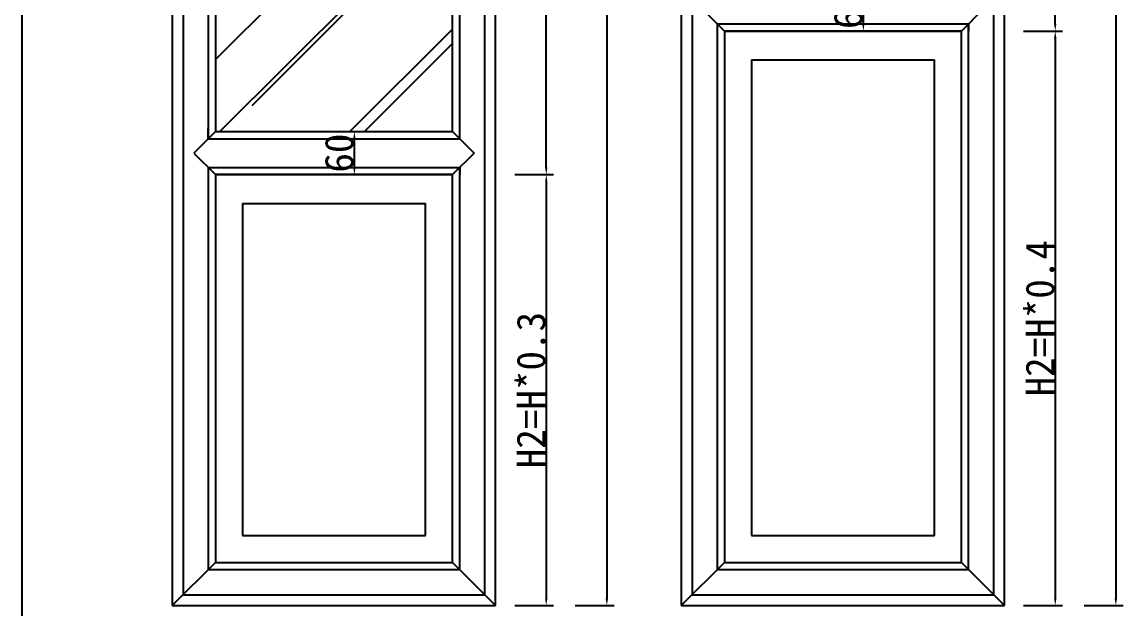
# Model space of a CAD drawing. Header units: millimetres. Extents: x 85186 to 129000, y -77269 to -36327.
# Drawn here: x 96928 to 98463, y -67311 to -66494 of the extents above; entities that cross this region are included whole.
import ezdxf

# ---------------------------------------------------------------- set-up
doc = ezdxf.new("R2010")
doc.units = ezdxf.units.MM
doc.styles.get("Standard").update_dxf_attribs({"font": 'SimSun.ttf'})
doc.styles.add('ZB_宋体', font='SimSun.ttf')
doc.dimstyles.new('客来福标注小', dxfattribs={"dimscale": 20, "dimtxt": 2, "dimasz": 0.5, "dimexe": 0.5, "dimexo": 0, "dimgap": 0.05, "dimtad": 1, "dimdec": 0, "dimzin": 0, "dimdsep": 46, "dimtxsty": 'Standard', "dimcen": 0, "dimclrd": 256, "dimclre": 256, "dimclrt": 256, "dimadec": 0, "dimazin": 0, "dimtfac": 1, "dimtdec": 0, "dimtofl": 0, "dimtmove": 1, "dimatfit": 3, "dimfxl": 2.2, "dimfxlon": 1, "dimtolj": 1, "dimtzin": 0, "dimarcsym": 0})

# ---------------------------------------------------------------- blocks, each defined once
blk = doc.blocks.new('*D3165')
at = {"lineweight": -2, "transparency": 16777216}
for p, q in [((97346.7, -66646.7), (97400.7, -66646.7)), ((97390.7, -66696.7), (97390.7, -66656.7)), ((97346.7, -66706.7), (97400.7, -66706.7))]:
    blk.add_line(p, q, dxfattribs=at)
at = {"transparency": 16777216}
for points in [[(97389, -66656.7), (97392.3, -66656.7), (97390.7, -66646.7)], [(97389, -66696.7), (97392.3, -66696.7), (97390.7, -66706.7)]]:
    blk.add_solid(points, dxfattribs=at)
at = {"layer": 'Defpoints', "color": 0, "transparency": 16777216}
for p in [(97330.8, -66646.7), (97390.7, -66646.7), (97330.8, -66706.7)]:
    blk.add_point(p, dxfattribs=at)
at = {"transparency": 16777216, "insert": (97369.7, -66676.7), "char_height": 40, "attachment_point": 5, "rotation": 90}
blk.add_mtext('\\A1;60', dxfattribs=at)
blk = doc.blocks.new('*D3166')
at = {"lineweight": -2, "transparency": 16777216}
for p, q in [((98055.2, -66446.7), (98109.2, -66446.7)), ((98099.2, -66496.7), (98099.2, -66456.7)), ((98055.2, -66506.7), (98109.2, -66506.7))]:
    blk.add_line(p, q, dxfattribs=at)
at = {"transparency": 16777216}
for points in [[(98097.5, -66456.7), (98100.8, -66456.7), (98099.2, -66446.7)], [(98097.5, -66496.7), (98100.8, -66496.7), (98099.2, -66506.7)]]:
    blk.add_solid(points, dxfattribs=at)
at = {"layer": 'Defpoints', "color": 0, "transparency": 16777216}
for p in [(98039.3, -66446.7), (98099.2, -66446.7), (98039.3, -66506.7)]:
    blk.add_point(p, dxfattribs=at)
at = {"transparency": 16777216, "insert": (98078.2, -66476.7), "char_height": 40, "attachment_point": 5, "rotation": 90}
blk.add_mtext('\\A1;60', dxfattribs=at)
blk = doc.blocks.new('*D3168')
at = {"lineweight": -2, "transparency": 16777216}
for p, q in [((97698.1, -65306.7), (97752.1, -65306.7)), ((97742.1, -65316.7), (97742.1, -67296.7)), ((97698.1, -67306.7), (97752.1, -67306.7))]:
    blk.add_line(p, q, dxfattribs=at)
at = {"transparency": 16777216}
for points in [[(97740.4, -65316.7), (97743.8, -65316.7), (97742.1, -65306.7)], [(97740.4, -67296.7), (97743.8, -67296.7), (97742.1, -67306.7)]]:
    blk.add_solid(points, dxfattribs=at)
at = {"layer": 'Defpoints', "color": 0, "transparency": 16777216}
for p in [(97631.6, -65306.7), (97631.6, -67306.7), (97742.1, -67306.7)]:
    blk.add_point(p, dxfattribs=at)
at = {"transparency": 16777216, "insert": (97721.1, -66306.7), "char_height": 40, "attachment_point": 5, "rotation": 90, "style": 'ZB_宋体'}
blk.add_mtext('\\A1;H', dxfattribs=at)
blk = doc.blocks.new('*D3169')
at = {"lineweight": -2, "transparency": 16777216}
for p, q in [((97613.8, -66706.7), (97667.8, -66706.7)), ((97657.8, -66716.7), (97657.8, -67296.7)), ((97613.8, -67306.7), (97667.8, -67306.7))]:
    blk.add_line(p, q, dxfattribs=at)
at = {"transparency": 16777216}
for points in [[(97656.1, -66716.7), (97659.4, -66716.7), (97657.8, -66706.7)], [(97656.1, -67296.7), (97659.4, -67296.7), (97657.8, -67306.7)]]:
    blk.add_solid(points, dxfattribs=at)
at = {"layer": 'Defpoints', "color": 0, "transparency": 16777216}
for p in [(97527.2, -66706.7), (97587.2, -67306.7), (97657.8, -67306.7)]:
    blk.add_point(p, dxfattribs=at)
at = {"transparency": 16777216, "insert": (97636.8, -67006.7), "char_height": 40, "attachment_point": 5, "rotation": 90, "style": 'ZB_宋体'}
blk.add_mtext('\\A1;H2=H*0.3', dxfattribs=at)
blk = doc.blocks.new('*D3170')
at = {"lineweight": -2, "transparency": 16777216}
for p, q in [((97613.8, -65306.7), (97667.8, -65306.7)), ((97657.8, -66696.7), (97657.8, -65316.7)), ((97613.8, -66706.7), (97667.8, -66706.7))]:
    blk.add_line(p, q, dxfattribs=at)
at = {"transparency": 16777216}
for points in [[(97656.1, -65316.7), (97659.4, -65316.7), (97657.8, -65306.7)], [(97656.1, -66696.7), (97659.4, -66696.7), (97657.8, -66706.7)]]:
    blk.add_solid(points, dxfattribs=at)
at = {"layer": 'Defpoints', "color": 0, "transparency": 16777216}
for p in [(97527.2, -65306.7), (97657.8, -65306.7), (97527.2, -66706.7)]:
    blk.add_point(p, dxfattribs=at)
at = {"transparency": 16777216, "insert": (97636.8, -66006.7), "char_height": 40, "attachment_point": 5, "rotation": 90, "style": 'ZB_宋体'}
blk.add_mtext('\\A1;H1=H*0.7', dxfattribs=at)
blk = doc.blocks.new('*D3172')
at = {"lineweight": -2, "transparency": 16777216}
for p, q in [((98406.6, -65306.7), (98460.6, -65306.7)), ((98450.6, -65316.7), (98450.6, -67296.7)), ((98406.6, -67306.7), (98460.6, -67306.7))]:
    blk.add_line(p, q, dxfattribs=at)
at = {"transparency": 16777216}
for points in [[(98448.9, -65316.7), (98452.3, -65316.7), (98450.6, -65306.7)], [(98448.9, -67296.7), (98452.3, -67296.7), (98450.6, -67306.7)]]:
    blk.add_solid(points, dxfattribs=at)
at = {"layer": 'Defpoints', "color": 0, "transparency": 16777216}
for p in [(98340.1, -65306.7), (98340.1, -67306.7), (98450.6, -67306.7)]:
    blk.add_point(p, dxfattribs=at)
at = {"transparency": 16777216, "insert": (98429.6, -66306.7), "char_height": 40, "attachment_point": 5, "rotation": 90, "style": 'ZB_宋体'}
blk.add_mtext('\\A1;H', dxfattribs=at)
blk = doc.blocks.new('*D3173')
at = {"lineweight": -2, "transparency": 16777216}
for p, q in [((98322.3, -66506.7), (98376.3, -66506.7)), ((98366.3, -66516.7), (98366.3, -67296.7)), ((98322.3, -67306.7), (98376.3, -67306.7))]:
    blk.add_line(p, q, dxfattribs=at)
at = {"transparency": 16777216}
for points in [[(98364.6, -66516.7), (98367.9, -66516.7), (98366.3, -66506.7)], [(98364.6, -67296.7), (98367.9, -67296.7), (98366.3, -67306.7)]]:
    blk.add_solid(points, dxfattribs=at)
at = {"layer": 'Defpoints', "color": 0, "transparency": 16777216}
for p in [(98235.7, -66506.7), (98295.7, -67306.7), (98366.3, -67306.7)]:
    blk.add_point(p, dxfattribs=at)
at = {"transparency": 16777216, "insert": (98345.3, -66906.7), "char_height": 40, "attachment_point": 5, "rotation": 90, "style": 'ZB_宋体'}
blk.add_mtext('\\A1;H2=H*0.4', dxfattribs=at)
blk = doc.blocks.new('*D3174')
at = {"lineweight": -2, "transparency": 16777216}
for p, q in [((98322.3, -65306.7), (98376.3, -65306.7)), ((98366.3, -66496.7), (98366.3, -65316.7)), ((98322.3, -66506.7), (98376.3, -66506.7))]:
    blk.add_line(p, q, dxfattribs=at)
at = {"transparency": 16777216}
for points in [[(98364.6, -65316.7), (98367.9, -65316.7), (98366.3, -65306.7)], [(98364.6, -66496.7), (98367.9, -66496.7), (98366.3, -66506.7)]]:
    blk.add_solid(points, dxfattribs=at)
at = {"layer": 'Defpoints', "color": 0, "transparency": 16777216}
for p in [(98235.7, -65306.7), (98366.3, -65306.7), (98235.7, -66506.7)]:
    blk.add_point(p, dxfattribs=at)
at = {"transparency": 16777216, "insert": (98345.3, -65906.7), "char_height": 40, "attachment_point": 5, "rotation": 90, "style": 'ZB_宋体'}
blk.add_mtext('\\A1;H1=H*0.6', dxfattribs=at)

msp = doc.modelspace()

# ---------------------------------------------------------------- hatches: boundary and pattern name
h = msp.add_hatch()
h.set_pattern_fill('AR-RROOF', color=4, scale=8, angle=45)
h.set_pattern_definition([(45, (-30099.09, -102747.14), (172.42092, 459.7891), [3048, -406.4, 1016, -203.2]), (45, (-29979.83, -102484.2), (-334.78395, 47.41575), [609.6, -67.056, 1219.2, -152.4]), (45, (-30149.38, -102553.17), (650.88896, 843.42565), [1625.6, -284.48, 812.8, -203.2])])
h.paths.add_polyline_path([(97527.24, -65366.711), (97197.24, -65366.711), (97197.24, -66646.711), (97527.24, -66646.711)])
h.paths.add_polyline_path([(98235.744, -65366.711), (97905.744, -65366.711), (97905.744, -66446.711), (98235.744, -66446.711)])
h.paths.add_polyline_path([(98998.665, -65366.711), (98668.665, -65366.711), (98668.665, -66276.711), (98998.665, -66276.711)])
h.paths.add_polyline_path([(98942.594, -66294.261), (98942.594, -66214.261), (98882.594, -66214.261), (98882.594, -66294.261)], flags=9)

# ---------------------------------------------------------------- linework, layer by layer
for p, q in [((97137.24, -65306.711), (97137.24, -66706.711)), ((97587.24, -66658.591), (97587.24, -65306.711)), ((97845.744, -65306.711), (97845.744, -66506.711)), ((97197.24, -65366.711), (97197.24, -66646.711)), ((97527.24, -66646.711), (97527.24, -65366.711)), ((98295.744, -67306.711), (98295.744, -66458.591)), ((97875.798, -66476.711), (97905.744, -66506.711)), ((98265.69, -66476.711), (98235.744, -66506.711)), ((97845.744, -66506.711), (97845.744, -67306.711)), ((97905.744, -66506.711), (98235.744, -66506.711)), ((97905.744, -66506.711), (97905.744, -66566.711)), ((98235.744, -66506.711), (97905.744, -66506.711)), ((98235.744, -66566.711), (98235.744, -66506.711)), ((97943.239, -66546.828), (97943.239, -67209.216)), ((97943.239, -66546.828), (98198.249, -66546.828)), ((98198.249, -67209.216), (98198.249, -66546.828)), ((97905.744, -66566.711), (97905.744, -67246.711)), ((98235.744, -67246.711), (98235.744, -66566.711)), ((97197.24, -66646.711), (97167.293, -66676.711)), ((97197.24, -66646.711), (97527.24, -66646.711)), ((97527.24, -66646.711), (97557.186, -66676.711)), ((97587.24, -67306.711), (97587.24, -66658.591)), ((97167.293, -66676.711), (97197.24, -66706.711)), ((97557.186, -66676.711), (97527.24, -66706.711)), ((97137.24, -66706.711), (97137.24, -67306.711)), ((97197.24, -66706.711), (97197.24, -66766.711)), ((97527.24, -66706.711), (97197.24, -66706.711)), ((97527.24, -66766.711), (97527.24, -66706.711)), ((97234.735, -66746.828), (97234.735, -67209.216)), ((97234.735, -66746.828), (97489.745, -66746.828)), ((97489.745, -67209.216), (97489.745, -66746.828)), ((97197.24, -66766.711), (97197.24, -67246.711)), ((97527.24, -67246.711), (97527.24, -66766.711)), ((97234.735, -67209.216), (97489.745, -67209.216)), ((97943.239, -67209.216), (98198.249, -67209.216)), ((97197.24, -67246.711), (97527.24, -67246.711)), ((97905.744, -67246.711), (98235.744, -67246.711)), ((97137.24, -67306.711), (97587.24, -67306.711)), ((97845.744, -67306.711), (98295.744, -67306.711))]:
    msp.add_line(p, q)
at = {"color": 250}
for p, q in [((97152.24, -65321.711), (97152.24, -66706.711)), ((97572.24, -66691.711), (97572.24, -65321.711)), ((97187.24, -65356.711), (97187.24, -66656.711)), ((97537.24, -66656.711), (97537.24, -65356.711)), ((97895.744, -66496.693), (97895.744, -66506.711)), ((98245.744, -66496.693), (98245.744, -66506.711)), ((97187.24, -66656.729), (97187.24, -66642.581)), ((97537.24, -66656.729), (97537.24, -66642.581)), ((97187.24, -66656.711), (97537.24, -66656.711)), ((97572.24, -67291.711), (97572.24, -66673.591)), ((97187.24, -66696.693), (97187.24, -66706.711)), ((97187.24, -66696.711), (97537.229, -66696.711)), ((97187.24, -66696.711), (97187.24, -67256.711)), ((97537.24, -67256.711), (97537.24, -66696.693)), ((97537.24, -66696.693), (97537.24, -66706.711)), ((97152.24, -66706.711), (97152.24, -67291.711)), ((97187.24, -67256.711), (97537.24, -67256.711)), ((97152.24, -67291.711), (97572.24, -67291.711))]:
    msp.add_line(p, q, dxfattribs=at)
at = {"color": 252}
for p, q in [((97860.744, -65321.711), (97860.744, -66506.711)), ((98280.744, -67291.711), (98280.744, -66473.591)), ((97895.744, -66496.711), (98245.734, -66496.711)), ((97895.744, -66496.711), (97895.744, -67256.711)), ((98245.744, -67256.711), (98245.744, -66496.693)), ((97860.744, -66506.711), (97860.744, -67291.711)), ((97895.744, -67256.711), (98245.744, -67256.711)), ((97860.744, -67291.711), (98280.744, -67291.711))]:
    msp.add_line(p, q, dxfattribs=at)
at = {"color": 2}
msp.add_line((97197.24, -66706.711), (97527.24, -66706.711), dxfattribs=at)
at = {"color": 0}
msp.add_lwpolyline([(96928.082, -65220.97), (99945.18, -65220.97), (99945.18, -68109.664), (96928.082, -68109.664)], close=True, dxfattribs=at)
at = {"color": 250}
for points in [[(97197.24, -67246.711), (97137.24, -67306.711)], [(97587.24, -67306.711), (97527.24, -67246.711)]]:
    msp.add_lwpolyline(points, dxfattribs=at)
at = {"color": 252}
for points in [[(97905.744, -67246.711), (97845.744, -67306.711)], [(98295.744, -67306.711), (98235.744, -67246.711)]]:
    msp.add_lwpolyline(points, dxfattribs=at)

# ---------------------------------------------------------------- dimensions: what is measured, and where the dimension line sits
at = {"color": 0}
for base, p1, p2, text, picture, middle in [((97657.754, -65306.711), (97527.24, -66706.711), (97527.24, -65306.711), 'H1=H*0.7', '*D3170', (97636.754, -66006.711)), ((97742.107, -67306.711), (97631.627, -65306.711), (97631.627, -67306.711), 'H', '*D3168', (97721.107, -66306.711)), ((98366.258, -65306.711), (98235.744, -66506.711), (98235.744, -65306.711), 'H1=H*0.6', '*D3174', (98345.258, -65906.711)), ((98450.611, -67306.711), (98340.131, -65306.711), (98340.131, -67306.711), 'H', '*D3172', (98429.611, -66306.711)), ((98366.258, -67306.711), (98235.744, -66506.711), (98295.744, -67306.711), 'H2=H*0.4', '*D3173', (98345.258, -66906.711)), ((97657.754, -67306.711), (97527.24, -66706.711), (97587.24, -67306.711), 'H2=H*0.3', '*D3169', (97636.754, -67006.711))]:
    dim = msp.add_linear_dim(base=base, p1=p1, p2=p2, angle=90, text=text, dimstyle='客来福标注小', override={"dimtxsty": 'ZB_宋体'}, dxfattribs=at)
    dim.commit()
    dim.dimension.update_dxf_attribs({"geometry": picture, "text_midpoint": middle})
for base, p1, p2, picture, middle in [((98099.173, -66446.711), (98039.31, -66506.711), (98039.31, -66446.711), '*D3166', (98078.173, -66476.711)), ((97390.669, -66646.711), (97330.806, -66706.711), (97330.806, -66646.711), '*D3165', (97369.669, -66676.711))]:
    dim = msp.add_linear_dim(base=base, p1=p1, p2=p2, angle=90, dimstyle='客来福标注小', dxfattribs=at)
    dim.commit()
    dim.dimension.update_dxf_attribs({"geometry": picture, "text_midpoint": middle})

doc.saveas('drawing.dxf')
